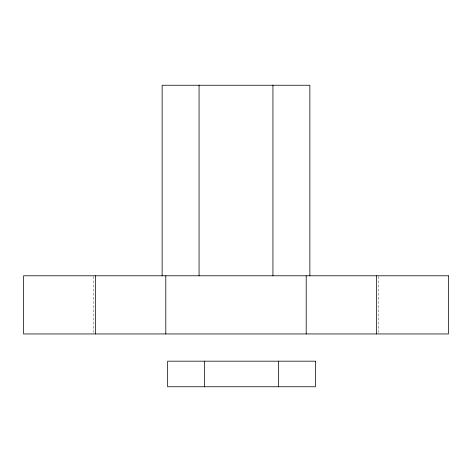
<?xml version="1.0" encoding="UTF-8"?>
<svg xmlns="http://www.w3.org/2000/svg" width="472" height="472" viewBox="0 0 472 472"><rect width="100%" height="100%" fill="white"/><g stroke="black" fill="none" stroke-linecap="round" stroke-linejoin="round"><path stroke-width="0.35" stroke-dasharray="2.36 1.77" d="M378.202 276.521L378.202 333.214M93.798 276.521L93.798 333.214"/><path stroke-width="0.71" d="M376.396 275.784L376.396 333.952M309.868 275.784L309.868 85.237L162.132 85.237L162.132 275.784M306.198 275.784L306.198 333.952M278.456 361.18L278.456 386.763M272.934 85.237L272.934 275.784M204.588 361.18L204.588 386.763M199.066 85.237L199.066 275.784M165.802 275.784L165.802 333.952M95.604 275.784L95.604 333.952M448.4 275.784L23.6 275.784L23.6 333.952L448.4 333.952L448.4 275.784M315.39 361.18L167.654 361.18L167.654 386.763L315.39 386.763L315.39 361.18"/></g></svg>
